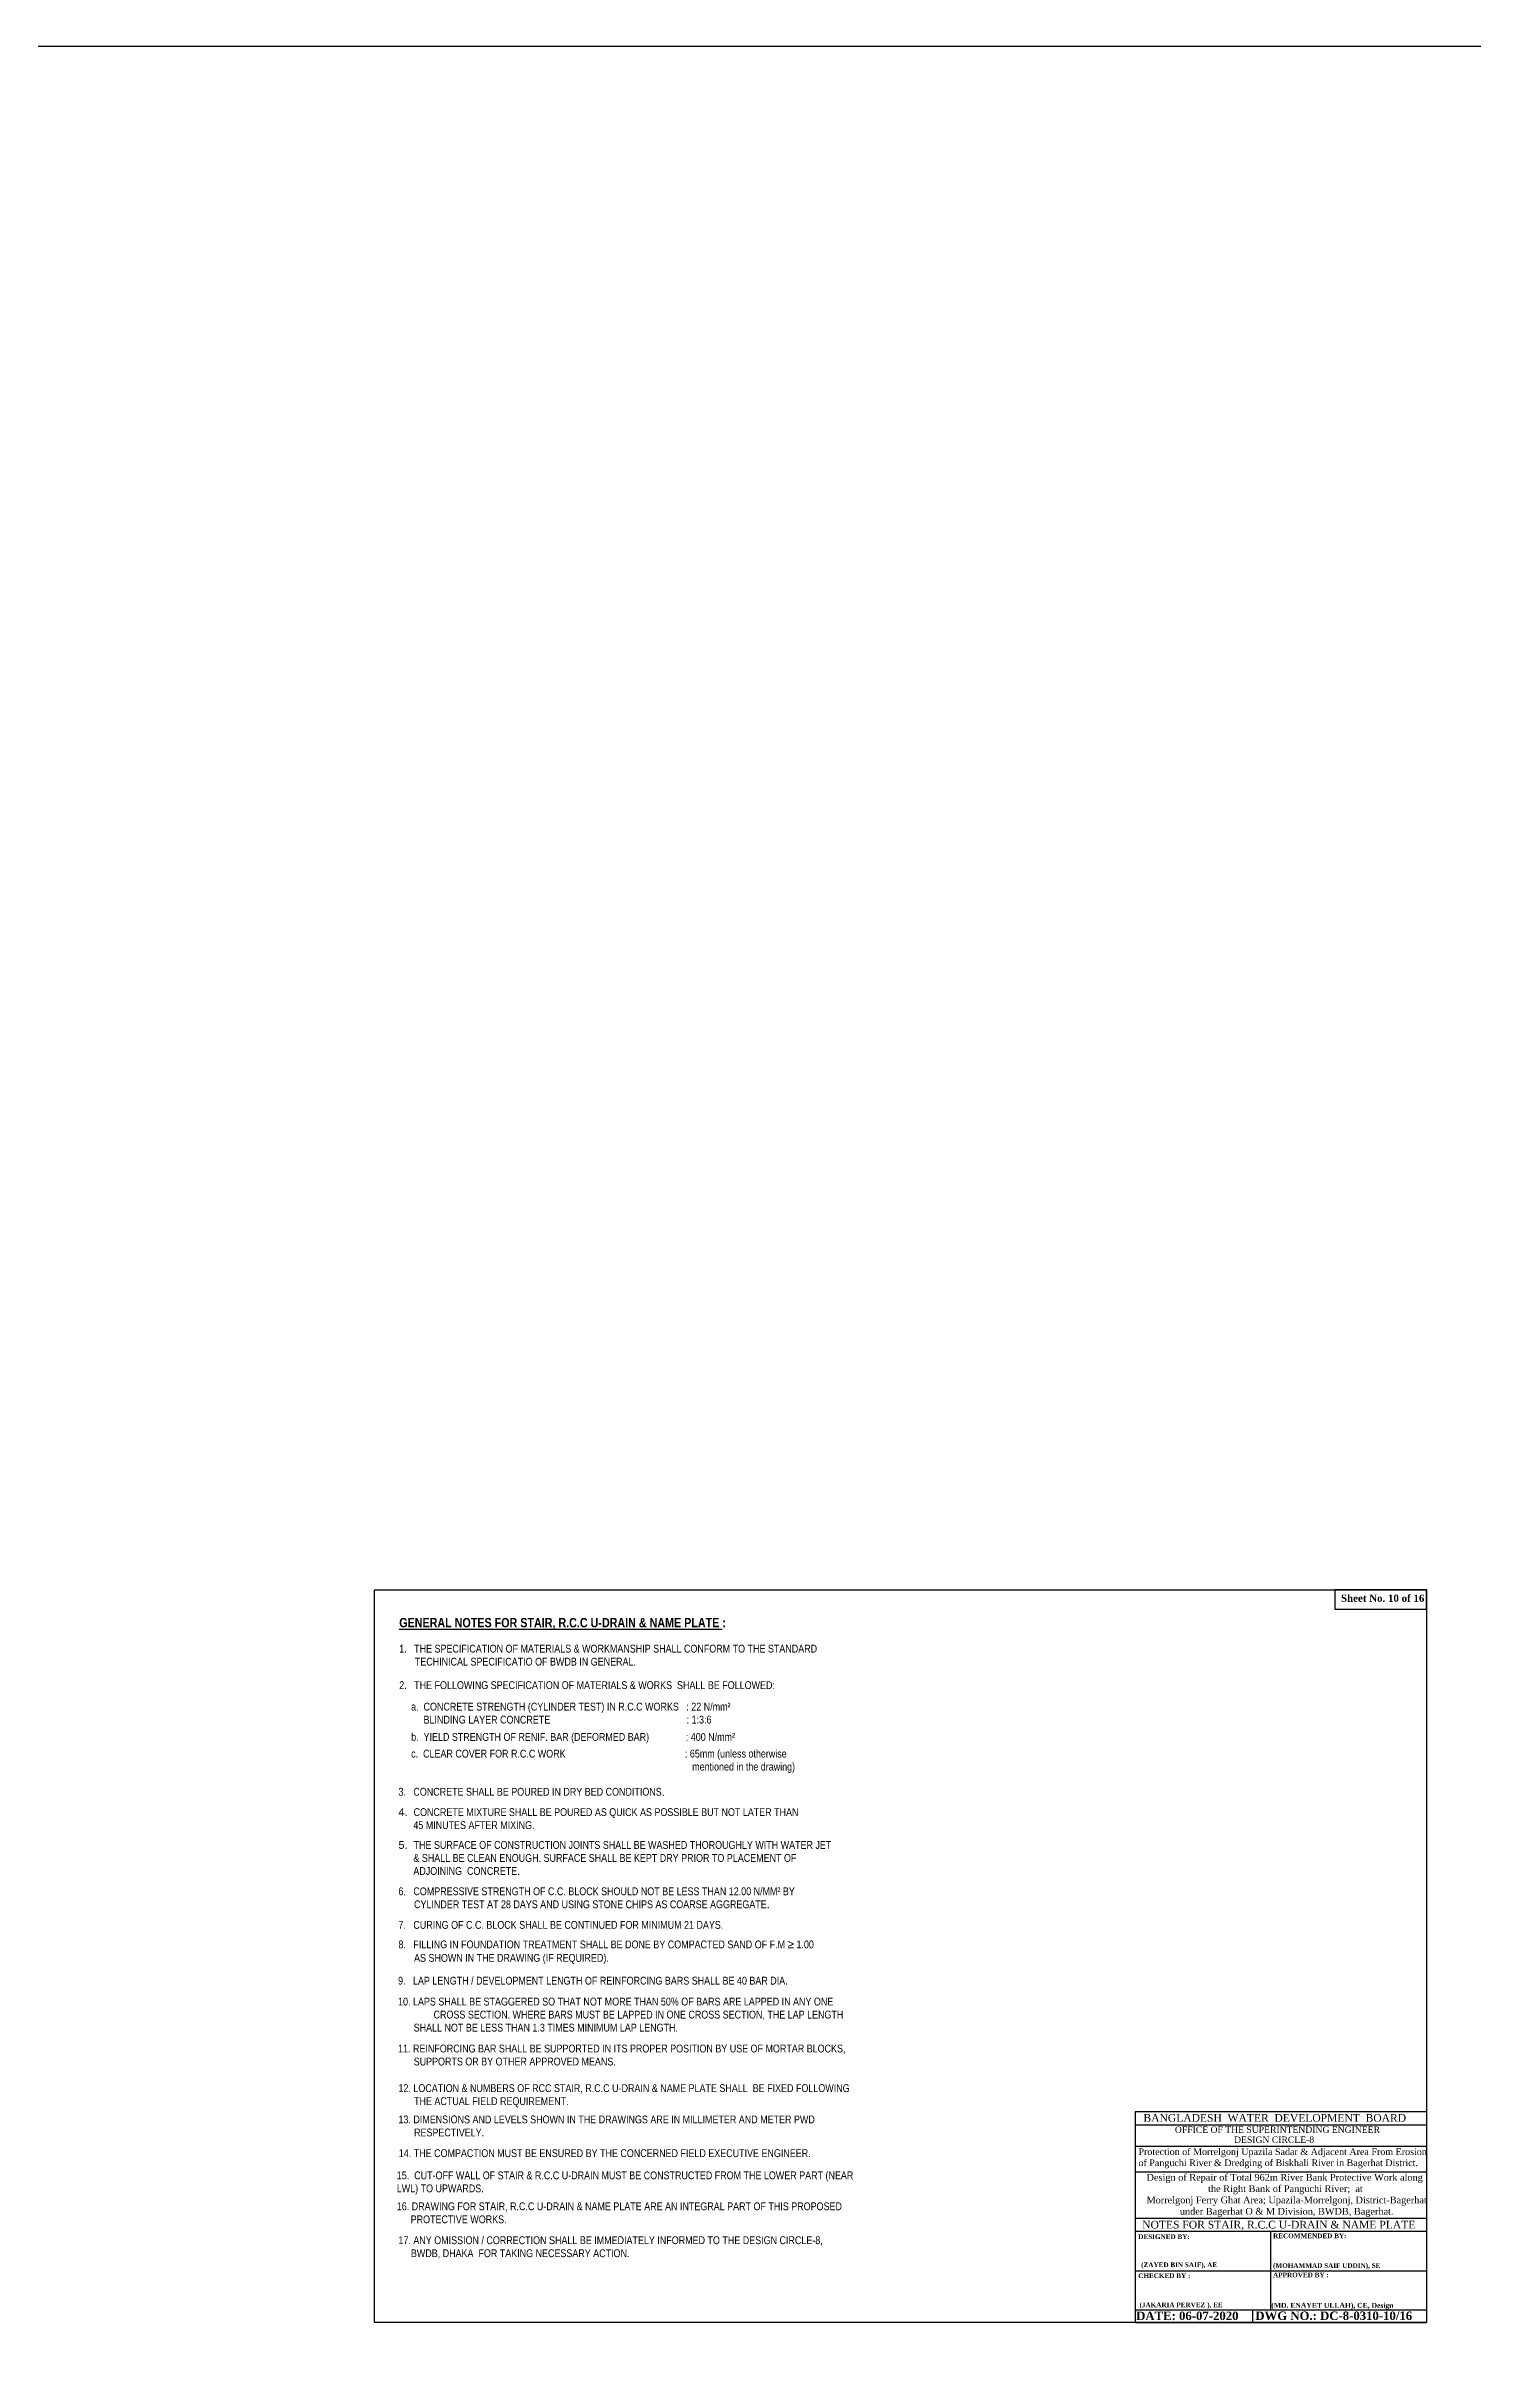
# Model space of a CAD drawing. Header units: metres. Extents: x -2434 to 11656, y -15288 to 8109.
# Drawn here: x 1947.5 to 2098.2, y -13543.4 to -13298.9 of the extents above; entities that cross this region are included whole.
import ezdxf
from ezdxf.enums import TextEntityAlignment as Align

# ---------------------------------------------------------------- set-up
doc = ezdxf.new("R2010")
doc.units = ezdxf.units.M
doc.layers.add('Layer1', color=7, linetype='Continuous', lineweight=13)
doc.layers.add('LINE', color=7, linetype='Continuous')
doc.styles.add('ARIAL NARROW', font='ARIALN.TTF')
doc.styles.add('Kazi_T_H', font='timesbd.ttf')
doc.styles.get("Standard").update_dxf_attribs({"font": 'times.ttf'})
doc.styles.add('TIMES', font='ARIALN.TTF')

msp = doc.modelspace()

# ---------------------------------------------------------------- linework, layer by layer
at = {"color": 0, "linetype": 'Continuous', "lineweight": -3, "ltscale": 0.5}
msp.add_line((2062.564089, -13539.261718), (2093.319036, -13539.261718), dxfattribs=at)
at = {"color": 0, "lineweight": -3, "ltscale": 0.5}
msp.add_lwpolyline([(-290.671692, -13298.923828), (3390.201358, -13298.923828), (3390.201358, -13712.587951), (-290.671692, -13712.587951)], close=True, dxfattribs=at)
at = {"color": 7, "lineweight": 30, "ltscale": 0.18}
msp.add_lwpolyline([(2093.319036, -13461.899972), (2083.664213, -13461.899972), (2083.664213, -13463.925338), (2093.319036, -13463.925338)], close=True, dxfattribs=at)
at = {"layer": 'Layer1', "color": 7, "lineweight": 30}
msp.add_lwpolyline([(2069.676895, -13539.261718), (1982.219956, -13539.261718), (1982.219956, -13461.899972), (2093.319036, -13461.899972), (2093.319036, -13522.784908), (2093.319036, -13536.739488), (2093.319036, -13539.261718)], close=True, dxfattribs=at)
at = {"layer": 'LINE', "color": 0, "linetype": 'ByBlock', "lineweight": -3, "ltscale": 0.5}
for p, q in [((2062.564089, -13517.025799), (2062.564089, -13539.261718)), ((2093.319036, -13517.025799), (2062.564089, -13517.025799)), ((2093.319036, -13518.43157), (2062.564089, -13518.43157)), ((2093.319036, -13520.662255), (2062.564089, -13520.662255)), ((2093.319036, -13523.384338), (2062.564089, -13523.384338)), ((2093.319036, -13528.270638), (2062.564089, -13528.270638)), ((2093.319036, -13529.662754), (2062.564089, -13529.662754)), ((2076.880958, -13537.916893), (2076.880958, -13529.662754)), ((2062.564089, -13533.789824), (2093.319036, -13533.789824)), ((2062.564089, -13537.916893), (2093.319036, -13537.916893)), ((2074.972807, -13539.261718), (2074.972807, -13537.916893))]:
    msp.add_line(p, q, dxfattribs=at)

# ---------------------------------------------------------------- texts
at = {"color": 7, "lineweight": 30, "ltscale": 0.18, "insert": (2084.301219, -13462.404142), "char_height": 0.76320555, "width": 27.41409531, "attachment_point": 1}
msp.add_mtext('{\\fTimes New Roman|b1|i0|c0|p18;Sheet No. 10 of 16}', dxfattribs=at)
at = {"layer": 'Layer1', "color": 7, "lineweight": 30, "attachment_point": 1}
for s, insert, char_height, width, style in [('{\\fArial Narrow|b1|i0|c0|p34;\\LGENERAL NOTES FOR STAIR, R.C.C U-DRAIN & NAME PLATE\\l :}', (1984.820654, -13464.870645), 0.98962344, 39.21157167, 'TIMES'), ('\\pi-1.649,l1.649,t0,1.649;1.   THE SPECIFICATION OF MATERIALS & WORKMANSHIP SHALL CONFORM TO THE STANDARD TECHINICAL SPECIFICATIO OF BWDB IN GENERAL.', (1984.820654, -13467.697042), 0.8246862, 45.15869838, 'TIMES'), ('2.   THE FOLLOWING SPECIFICATION OF MATERIALS & WORKS  SHALL BE FOLLOWED:', (1984.820654, -13471.550806), 0.8246862, 41.35883992, 'TIMES'), ('a.  CONCRETE STRENGTH (CYLINDER TEST) IN R.C.C WORKS   : 22 N/mm²\\P     BLINDING LAYER CONCRETE^I                                                : 1:3:6', (1986.074186, -13473.819573), 0.8246862, 43.90516585, 'TIMES'), ('b.  YIELD STRENGTH OF RENIF. BAR (DEFORMED BAR)^I          : 400 N/mm²', (1986.074186, -13477.019373), 0.8246862, 43.90516585, 'TIMES'), ('\\pi-29.689,l29.689;c.  {\\H0.9994x;CLEAR COVER FOR R.C.C WORK                                                : 65mm (unless otherwise  mentioned in the drawing)\\P\\pi0,l0;       }  \\P     ', (1986.07831, -13478.782743), 0.8246862, 41.35883992, 'TIMES'), ('\\pi-1.6494,l1.6494;{\\fArial|b0|i0|c0|p34;4.  \\fArial Narrow|b0|i0|c0|p34;\\H0.99944x;\\C256;CONCRETE MIXTURE SHALL BE POURED AS QUICK AS POSSIBLE BUT NOT LATER THAN\\P      45 MINUTES AFTER MIXING.}', (1984.737412, -13484.958808), 0.8246862, 45.24194067, 'TIMES'), ('\\pi-2.004e+005,l2.004e+005;3.   {\\H0.9998x;\\C256;CONCRETE SHALL BE POURED IN DRY BED CONDITIONS\\fTimes New Roman|b0|i0|c0|p18;.\\fArial Narrow|b0|i0|c0|p34;\\H1x;\\C7; }', (1984.737412, -13482.810387), 0.8246862, 45.24194067, 'TIMES'), ('\\pi-2.004e+005,l2.004e+005;{\\fArial|b0|i0|c0|p34;5.  \\fArial Narrow|b0|i0|c0|p34;\\H0.9998x;\\C256;THE SURFACE OF CONSTRUCTION JOINTS SHALL BE WASHED THOROUGHLY WITH WATER JET\\P      & SHALL BE CLEAN ENOUGH. SURFACE SHALL BE KEPT DRY PRIOR TO PLACEMENT OF \\P      ADJOINING  CONCRETE\\fTimes New Roman|b0|i0|c0|p18;.}', (1984.737412, -13488.422844), 0.8246862, 56.81138858, 'TIMES'), ('\\pi-1.649,l1.649,t1.649;6.   {\\H0.9996x;\\C256;COMPRESSIVE STRENGTH OF C.C. BLOCK SHOULD NOT BE LESS THAN 12.00 N/MM² BY CYLINDER TEST AT 28 DAYS AND USING STONE CHIPS AS COARSE AGGREGATE\\fTimes New Roman|b0|i0|c0|p18;. }', (1984.737412, -13493.319369), 0.8246862, 45.30084597, 'TIMES'), ('\\pi-1.6494,l1.6494,t1.6494;7.   {\\H0.99963x;\\C256;CURING OF C.C. BLOCK SHALL BE CONTINUED FOR MINIMUM 21 DAYS.}', (1984.737412, -13496.864284), 0.8246862, 45.30084597, 'TIMES'), ('\\pi-1.649,l1.649;8.   FILLING IN FOUNDATION TREATMENT SHALL BE DONE BY COMPACTED SAND OF F.M {\\H1.083x;≥\\H0.9234x; 1.00 AS SHOWN IN THE DRAWING (IF REQUIRED). }', (1984.737412, -13498.860078), 0.8246862, 45.24194067, 'TIMES'), ('\\pt1.649;9.   LAP LENGTH / DEVELOPMENT LENGTH OF REINFORCING BARS SHALL BE 40 BAR DIA.\\P\\ptz;{\\H0.6063x;\\P\\pi-1.649,l1.649,t0,1.649;\\H1.649x;\\C256;10. LAPS SHALL BE STAGGERED SO THAT NOT MORE THAN 50% OF BARS ARE LAPPED IN ANY ONE               CROSS SECTION. WHERE BARS MUST BE LAPPED IN ONE CROSS SECTION, THE LAP LENGTH SHALL NOT BE LESS THAN 1.3 TIMES MINIMUM LAP LENGTH.\\P\\pi0,l0,tz;\\H0.6065x;\\P\\pi-1.649,l1.649,t1.649;\\H1.648x;11. REINFORCING BAR SHALL BE SUPPORTED IN ITS PROPER POSITION BY USE OF MORTAR BLOCKS, SUPPORTS OR BY OTHER APPROVED MEANS.\\P\\P\\P\\pi0,l0,tz;}\\P\\P\\P\\P\\P\\P\\P\\P   ', (1984.696414, -13502.754547), 0.8246862, 47.43365574, 'ARIAL NARROW'), ('\\pi-1.649,l1.649,t1.649;\\P12. LOCATION & NUMBERS OF RCC STAIR, R.C.C U-DRAIN & NAME PLATE SHALL  BE FIXED FOLLOWING THE ACTUAL FIELD REQUIREMENT.', (1984.737412, -13512.728076), 0.8246862, 49.19198087, 'TIMES'), ('\\pi-1.649,l1.649;13. DIMENSIONS AND LEVELS SHOWN IN THE DRAWINGS ARE IN MILLIMETER AND METER PWD RESPECTIVELY.', (1984.737412, -13517.407436), 0.8246862, 45.24194067, 'TIMES'), ('\\pi-390,l390;14. THE COMPACTION MUST BE ENSURED BY THE CONCERNED FIELD EXECUTIVE ENGINEER.', (1984.774181, -13520.970053), 0.8246862, 57.41064421, 'TIMES'), ('{\\fTimes New Roman|b1|i0|c0|p18;\\L }\\P\\pl2.656;{\\H0.3145x;\\P\\P\\pi-1.468,l4.123;}15.  CUT-OFF WALL OF STAIR & R.C.C U-DRAIN MUST BE CONSTRUCTED FROM THE LOWER PART (NEAR     LWL) TO UPWARDS.\\P\\pi-1.468,l4.123;{\\H0.3774x;\\P\\pi-1.468,l4.123,t4.123,4.123;}16. DRAWING FOR STAIR, R.C.C U-DRAIN & NAME PLATE ARE AN INTEGRAL PART OF THIS PROPOSED       PROTECTIVE WORKS.   \\P\\pi0,l2.656,tz;\\P       ', (1981.904762, -13521.072497), 0.8246862, 52.60756216, 'TIMES'), ('\\pi-390,l390;17. ANY OMISSION / CORRECTION SHALL BE IMMEDIATELY INFORMED TO THE DESIGN CIRCLE-8,\\P     BWDB, DHAKA  FOR TAKING NECESSARY ACTION.  ', (1984.735764, -13530.160303), 0.8246862, 45.24194067, 'TIMES')]:
    msp.add_mtext(s, dxfattribs=dict(at, insert=insert, char_height=char_height, width=width, style=style))
at = {"layer": 'LINE', "color": 0, "linetype": 'ByBlock', "lineweight": -3, "ltscale": 0.5}
for s, height, p in [('BANGLADESH  WATER  DEVELOPMENT  BOARD', 0.80824714, (2077.306818, -13518.059049)), ('OFFICE OF THE SUPERINTENDING ENGINEER', 0.67413024, (2077.590968, -13519.237913)), ('DESIGN CIRCLE-8', 0.67413024, (2077.236082, -13520.292282)), ('NOTES FOR STAIR, R.C.C U-DRAIN & NAME PLATE ', 0.80895629, (2077.880391, -13529.331411))]:
    msp.add_text(s, height=height, dxfattribs=at).set_placement(p, align=Align.CENTER)
at = {"layer": 'LINE', "color": 0, "linetype": 'ByBlock', "lineweight": -3, "ltscale": 0.5, "style": 'Kazi_T_H'}
for s, height, p in [('DESIGNED BY:', 0.49524832, (2062.888722, -13530.444586)), ('RECOMMENDED BY:', 0.49524832, (2077.128583, -13530.356102)), ('CHECKED BY :', 0.49524832, (2062.888722, -13534.571656)), ('(ZAYED BIN SAIF), AE', 0.49524832, (2063.191358, -13533.416455)), ('APPROVED BY :', 0.49524832, (2077.128583, -13534.483171)), ('(MOHAMMAD SAIF UDDIN), SE ', 0.49524832, (2077.124143, -13533.495025)), ('DATE: 06-07-2020', 0.89144698, (2062.666387, -13539.00197)), ('(JAKARIA PERVEZ ), EE', 0.49524832, (2063.019476, -13537.64689)), ('DWG NO.: DC-8-0310-10/16', 0.89144698, (2075.24859, -13538.992973))]:
    msp.add_text(s, height=height, dxfattribs=at).set_placement(p)
at = {"layer": 'LINE', "lineweight": 50, "ltscale": 0.5, "style": 'Kazi_T_H'}
msp.add_text('(MD. ENAYET ULLAH), CE, Design ', height=0.52504534, dxfattribs=at).set_placement((2076.94524, -13537.709479))
at = {"layer": 'LINE', "color": 0, "linetype": 'ByBlock', "lineweight": -3, "ltscale": 0.5, "attachment_point": 1}
for s, insert, char_height, width in [('{\\fTimes New Roman|b1|i0|c0|p18;  }Protection of Morrelgonj Upazila Sadar & Adjacent Area From Erosion    \\P  of Panguchi River & Dredging of Biskhali River in Bagerhat District.', (2062.37562, -13520.876411), 0.701735265, 31.18743631), ('      Design of Repair of Total 962m River Bank Protective Work along   \\P                              the Right Bank of Panguchi River;  at \\P      Morrelgonj Ferry Ghat Area; Upazila-Morrelgonj, District-Bagerhat  \\P                   under Bagerhat O & M Division, BWDB, Bagerhat.', (2062.138542, -13523.572049), 0.71717654, 31.34072827)]:
    msp.add_mtext(s, dxfattribs=dict(at, insert=insert, char_height=char_height, width=width))

doc.saveas('drawing.dxf')
